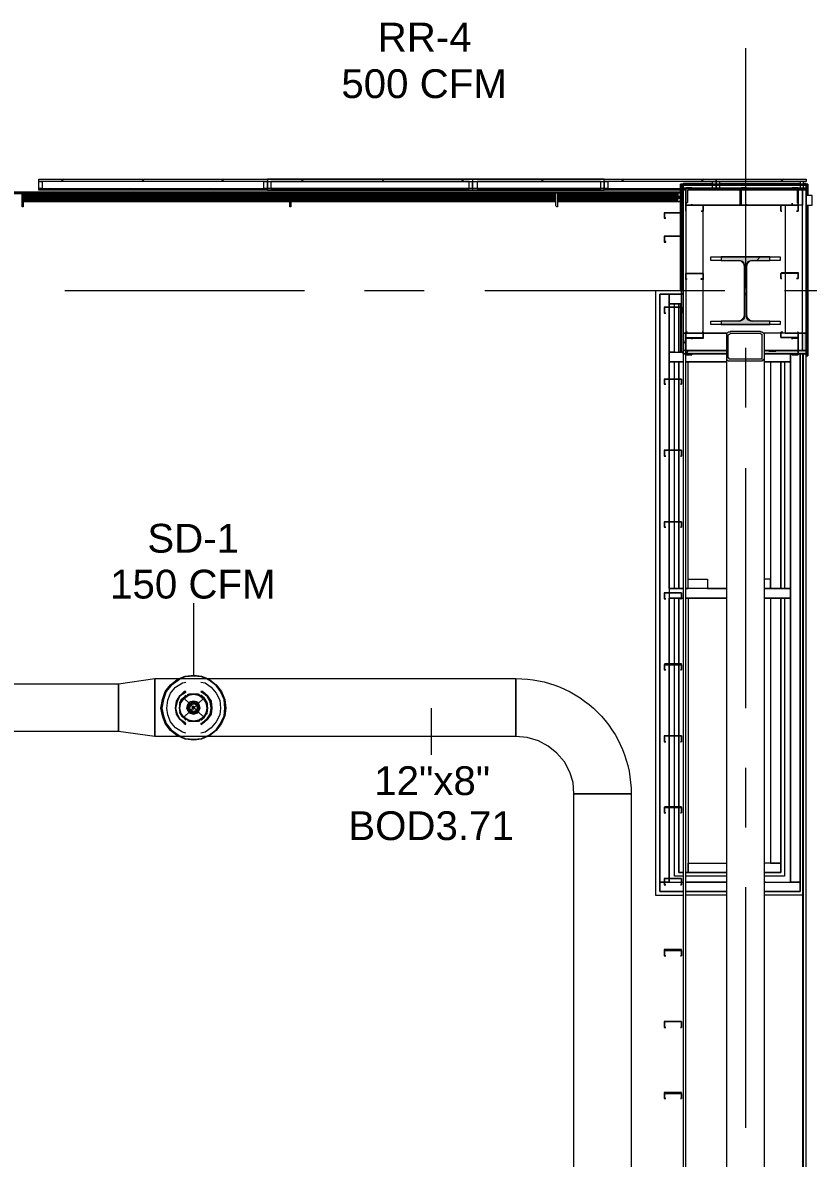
# Model space of a CAD drawing. Header units: metres. Extents: x 39 to 278, y -7 to 151.
# Drawn here: x 91.45 to 95.6, y 29.92 to 35.93 of the extents above; entities that cross this region are included whole.
import ezdxf

# ---------------------------------------------------------------- set-up
doc = ezdxf.new("R2010")
doc.units = ezdxf.units.M
doc.layers.add('HVAC - Ductos', color=5, linetype='Continuous', lineweight=50)
doc.layers.add('PDF_Geometry', color=7, linetype='Continuous', true_color=0xaaaaaa)
doc.layers.add('PDF_Solid Fills', color=7, linetype='Continuous', true_color=0xffffff)
doc.layers.add('PDF_Text', color=7, linetype='Continuous')
doc.styles.add('PDF Helvetica', font='')
doc.styles.get('PDF Helvetica').set_extended_font_data('Helvetica')

msp = doc.modelspace()

# ---------------------------------------------------------------- hatches: boundary and pattern name
at = {"layer": 'PDF_Solid Fills', "lineweight": 0, "transparency": 33554559}
h = msp.add_hatch(color=256, dxfattribs=at)
h.paths.add_polyline_path([(94.9543, 35.0479), (94.9543, 35.0571), (94.5234, 35.0571), (94.5234, 35.0479)])
h.paths.add_polyline_path([(95.0276, 35.0525), (95.1146, 35.0479), (95.1146, 35.0571), (95.0322, 35.0571)])
h = msp.add_hatch(color=256, dxfattribs=at)
h.paths.add_polyline_path([(95.243, 35.0479), (95.243, 35.0571), (95.1146, 35.0571), (95.1146, 35.0479)])
h.paths.add_polyline_path([(95.55, 35.0571), (95.55, 35.0479), (95.5913, 35.0479), (95.5913, 35.0571)])
h.paths.add_polyline_path([(95.4813, 35.0479), (95.4813, 35.0571), (95.2476, 35.0571), (95.2476, 35.0479)])
msp.add_hatch(color=256, dxfattribs=at).paths.add_polyline_path([(95.3988, 34.6767), (95.3988, 34.695), (95.1422, 34.695), (95.1422, 34.6767), (95.2522, 34.6767), (95.2659, 34.6629), (95.2613, 34.3696), (95.243, 34.3604), (95.1422, 34.3558), (95.1422, 34.3375), (95.3988, 34.3375), (95.3988, 34.3558), (95.298, 34.3604), (95.2842, 34.365), (95.2796, 34.365), (95.2796, 34.3787), (95.275, 34.3787), (95.275, 34.6583), (95.2842, 34.6767)])
h = msp.add_hatch(color=256, dxfattribs=at)
h.paths.add_polyline_path([(94.9543, 34.2), (94.9543, 34.2916), (94.9405, 34.2916), (94.9405, 34.1816), (95.1696, 34.1816), (95.1696, 34.2)])
h.paths.add_polyline_path([(95.5913, 34.1816), (95.5913, 34.2916), (95.573, 34.2916), (95.573, 34.2), (95.3713, 34.2), (95.3713, 34.1816)])
h = msp.add_hatch(color=256, dxfattribs=at)
h.paths.add_polyline_path([(95.1696, 34.1817), (95.1696, 34.2), (94.9405, 34.2), (94.9405, 34.1817)])
h.paths.add_polyline_path([(95.3713, 34.2), (95.3713, 34.1817), (95.5913, 34.1817), (95.5913, 34.2)])

# ---------------------------------------------------------------- linework, layer by layer
at = {"layer": 'HVAC - Ductos', "lineweight": 0}
for points in [[(92.3509, 32.4812), (92.3509, 32.8616)], [(92.2729, 32.1558), (92.2638, 32.1604), (92.2271, 32.1879), (92.1997, 32.2245), (92.1859, 32.2658), (92.1767, 32.3071), (92.1859, 32.3529), (92.1997, 32.3941), (92.2271, 32.4308), (92.2638, 32.4583), (92.2729, 32.4629)], [(92.2821, 32.4629), (92.2684, 32.4537), (92.2317, 32.4262), (92.2042, 32.3941), (92.1905, 32.3529), (92.1813, 32.3071), (92.1905, 32.2658), (92.2042, 32.2245), (92.2317, 32.1925), (92.2684, 32.165), (92.2821, 32.1558)], [(92.2729, 32.4629), (92.3051, 32.4767), (92.3509, 32.4812), (92.3921, 32.4767), (92.4242, 32.4629)], [(92.4151, 32.4629), (92.3921, 32.4721), (92.3509, 32.4767), (92.3051, 32.4721), (92.2821, 32.4629)], [(92.4151, 32.1558), (92.4334, 32.165), (92.4701, 32.1925), (92.493, 32.2245), (92.5113, 32.2658), (92.5159, 32.3071), (92.5113, 32.3529), (92.493, 32.3941), (92.4701, 32.4262), (92.4334, 32.4537), (92.4151, 32.4629)], [(92.4242, 32.4629), (92.4334, 32.4583), (92.4701, 32.4308), (92.4975, 32.3941), (92.5159, 32.3529), (92.5204, 32.3071), (92.5159, 32.2658), (92.4975, 32.2245), (92.4701, 32.1879), (92.4334, 32.1604), (92.4242, 32.1558)], [(92.3097, 32.1741), (92.2913, 32.1787), (92.2546, 32.2017), (92.2271, 32.2337), (92.2134, 32.2704), (92.2088, 32.3071), (92.2134, 32.3483), (92.2271, 32.385), (92.2546, 32.417), (92.2913, 32.44), (92.3097, 32.4445)], [(92.3875, 32.4445), (92.4105, 32.44), (92.4425, 32.417), (92.4701, 32.385), (92.4884, 32.3483), (92.493, 32.3071), (92.4884, 32.2704), (92.4701, 32.2337), (92.4425, 32.2017), (92.4105, 32.1787), (92.3875, 32.1741)], [(92.3097, 32.3758), (92.2959, 32.362), (92.2821, 32.3483), (92.2775, 32.33), (92.2729, 32.3071), (92.2775, 32.2887), (92.2821, 32.2704), (92.2959, 32.2566), (92.3097, 32.2428)], [(92.2775, 32.3345), (92.2775, 32.3391), (92.2821, 32.3391), (92.2959, 32.362), (92.3142, 32.3712), (92.3325, 32.3804), (92.3509, 32.3804), (92.3692, 32.3804), (92.3875, 32.3712), (92.4013, 32.362)], [(92.3829, 32.2383), (92.3784, 32.2383), (92.3738, 32.2383), (92.3509, 32.2337), (92.3325, 32.2383), (92.3142, 32.2474), (92.2959, 32.2566), (92.2867, 32.2704), (92.2775, 32.2887), (92.2775, 32.3071), (92.2775, 32.33), (92.2867, 32.3437), (92.2959, 32.362), (92.3188, 32.3758), (92.3188, 32.3804), (92.3234, 32.3804)], [(92.3738, 32.3804), (92.3784, 32.3804), (92.3829, 32.3758), (92.4013, 32.362), (92.4151, 32.3437), (92.4196, 32.33), (92.4242, 32.3071), (92.4196, 32.2887), (92.4151, 32.2704), (92.4013, 32.2566), (92.3875, 32.2474), (92.3692, 32.2383), (92.3509, 32.2337), (92.3234, 32.2383), (92.3188, 32.2383)], [(92.3234, 32.3758), (92.3509, 32.3804), (92.3738, 32.3758)], [(92.3875, 32.2428), (92.4059, 32.2566), (92.4151, 32.2704), (92.4242, 32.2887), (92.4242, 32.3071), (92.4242, 32.33), (92.4151, 32.3483), (92.4059, 32.362), (92.3875, 32.3758)], [(92.4013, 32.3575), (92.4151, 32.3391)], [(92.2821, 32.2841), (92.2775, 32.3071), (92.2821, 32.3345)], [(92.2821, 32.275), (92.2775, 32.2795), (92.2775, 32.2841)], [(92.4196, 32.3391), (92.4196, 32.3345), (92.4242, 32.3071), (92.4196, 32.2841), (92.4196, 32.2795), (92.4196, 32.275)], [(92.4196, 32.3391), (92.4196, 32.3391)], [(93.6067, 32.3071), (93.6067, 32.0595)], [(92.3188, 32.2428), (92.2959, 32.2566), (92.2821, 32.2795)], [(92.3188, 32.2383), (92.3188, 32.2383)], [(92.4151, 32.2795), (92.4013, 32.2566), (92.3829, 32.2428)], [(92.4242, 32.1558), (92.3921, 32.142), (92.3509, 32.1374), (92.3051, 32.142), (92.2729, 32.1558)], [(92.2821, 32.1558), (92.3051, 32.1466), (92.3509, 32.142), (92.3921, 32.1466), (92.4151, 32.1558)]]:
    msp.add_lwpolyline(points, dxfattribs=at)
for points in [[(92.1446, 32.1558), (91.9521, 32.1833), (91.9521, 32.4354), (92.1446, 32.4629)], [(92.1446, 32.4629), (94.0559, 32.4629), (94.0559, 32.1558), (92.1446, 32.1558)], [(91.9521, 32.1833), (88.6475, 32.1833), (88.6475, 32.4354), (91.9521, 32.4354)], [(92.3097, 32.2245), (92.3051, 32.2291), (92.2775, 32.2474), (92.2638, 32.275), (92.2546, 32.3071), (92.2638, 32.3391), (92.2775, 32.3712), (92.3051, 32.3895), (92.3097, 32.3941), (92.3005, 32.3941), (92.2775, 32.3712), (92.2592, 32.3437), (92.2546, 32.3071), (92.2592, 32.275), (92.2775, 32.2474), (92.3005, 32.2245), (92.3097, 32.22), (92.3005, 32.2245), (92.2775, 32.2474), (92.2592, 32.275), (92.2546, 32.3071), (92.2592, 32.3437), (92.2775, 32.3712), (92.3005, 32.3941), (92.3097, 32.3941), (92.3051, 32.3895), (92.2775, 32.3712), (92.2638, 32.3391), (92.2546, 32.3071), (92.2638, 32.275), (92.2775, 32.2474), (92.3051, 32.2291)], [(92.2821, 32.3345), (92.3005, 32.3575), (92.3234, 32.3758), (92.3509, 32.3804), (92.3784, 32.3758), (92.4013, 32.3575), (92.4151, 32.3345), (92.4196, 32.3071), (92.4151, 32.2795), (92.4013, 32.2566), (92.3784, 32.2428), (92.3509, 32.2383), (92.3234, 32.2428), (92.3005, 32.2566), (92.2821, 32.2795), (92.2775, 32.3071)], [(92.3188, 32.3254), (92.3142, 32.3071), (92.3188, 32.3254), (92.3325, 32.3391), (92.3509, 32.3437), (92.3692, 32.3391), (92.3784, 32.3254), (92.3829, 32.3071), (92.3784, 32.3254), (92.3646, 32.3391), (92.3509, 32.3437), (92.3325, 32.3391)], [(92.4425, 32.3071), (92.4379, 32.3391), (92.4196, 32.3712), (92.3967, 32.3895), (92.3875, 32.3941), (92.3967, 32.3941), (92.4242, 32.3712), (92.4425, 32.3437), (92.4471, 32.3071), (92.4425, 32.275), (92.4242, 32.2474), (92.3967, 32.2245), (92.3875, 32.22), (92.3967, 32.2245), (92.4242, 32.2474), (92.4425, 32.275), (92.4471, 32.3071), (92.4425, 32.3437), (92.4242, 32.3712), (92.3967, 32.3941), (92.3875, 32.3941), (92.3967, 32.3895), (92.4196, 32.3712), (92.4379, 32.3391), (92.4425, 32.3071), (92.4379, 32.275), (92.4196, 32.2474), (92.3967, 32.2291), (92.3875, 32.2245), (92.3967, 32.2291), (92.4196, 32.2474), (92.4379, 32.275)], [(92.3784, 32.2933), (92.3829, 32.3071), (92.3784, 32.2933), (92.3692, 32.2795), (92.3509, 32.275), (92.3325, 32.2795), (92.3188, 32.2933), (92.3142, 32.3071), (92.3188, 32.2933), (92.3325, 32.2795), (92.3509, 32.275), (92.3646, 32.2795)], [(92.3279, 32.3254), (92.3234, 32.3071), (92.3279, 32.3254), (92.3417, 32.3345), (92.3601, 32.3345), (92.3692, 32.3254), (92.3738, 32.3071), (92.3692, 32.3254), (92.3555, 32.3345), (92.3417, 32.3345)], [(92.3692, 32.2933), (92.3738, 32.3071), (92.3692, 32.2933), (92.3601, 32.2841), (92.3417, 32.2841), (92.3279, 32.2933), (92.3234, 32.3071), (92.3279, 32.2933), (92.3417, 32.2841), (92.3555, 32.2841)], [(92.3371, 32.3254), (92.3509, 32.33), (92.3646, 32.3254), (92.3692, 32.3071), (92.3646, 32.2933), (92.3509, 32.2887), (92.3371, 32.2933), (92.3279, 32.3071)], [(92.3463, 32.3025), (92.3509, 32.3025), (92.3555, 32.3071), (92.3509, 32.3025), (92.3463, 32.3025), (92.3417, 32.3071), (92.3463, 32.3162), (92.3509, 32.3162), (92.3555, 32.3071), (92.3509, 32.3116), (92.3463, 32.3116), (92.3463, 32.3071)], [(94.6655, 31.8533), (94.6655, 28.4341), (94.363, 28.4341), (94.363, 31.8533)]]:
    msp.add_lwpolyline(points, close=True, dxfattribs=at)
msp.add_lwpolyline([(94.6655, 31.8533), (94.363, 31.8533), (94.3584, 31.9129), (94.3401, 31.9678), (94.3126, 32.0229), (94.2713, 32.0687), (94.2255, 32.1054), (94.175, 32.1329), (94.1155, 32.1512), (94.0559, 32.1558), (94.0559, 32.4629, -0.417314)], format="xyb", close=True, dxfattribs=at)
at = {"layer": 'PDF_Geometry', "lineweight": 0}
for points in [[(95.2704, 35.7996), (95.2704, 34.53)], [(91.6633, 35.1075), (91.6497, 35.0938)], [(92.0896, 35.1075), (92.0759, 35.0938)], [(92.5113, 35.1075), (92.4975, 35.0938)], [(92.7405, 35.1075), (92.7405, 35.0938), (93.8267, 35.0938), (94.5234, 35.0938), (94.5234, 35.1075), (93.8267, 35.1075), (92.7405, 35.1075), (93.8267, 35.1075), (93.8267, 35.0938)], [(92.9329, 35.1075), (92.9192, 35.0938)], [(93.3592, 35.1075), (93.3454, 35.0938)], [(93.7809, 35.1075), (93.7671, 35.0938)], [(93.8313, 35.1075), (94.5234, 35.1075), (95.1146, 35.1075), (95.5913, 35.1075), (95.5913, 35.0938), (95.5776, 35.0938), (95.5592, 35.0938), (95.5592, 35.0571), (95.5776, 35.0571), (95.5776, 35.0938)], [(94.2026, 35.1075), (94.1888, 35.0938)], [(94.6288, 35.1075), (94.6151, 35.0938)], [(95.0505, 35.1075), (95.0367, 35.0938)], [(95.4722, 35.1075), (95.4584, 35.0938)], [(91.5946, 35.0571), (91.5717, 35.0479)], [(92.0163, 35.0571), (91.9934, 35.0479)], [(92.4379, 35.0571), (92.4196, 35.0479)], [(93.8267, 35.0571), (93.8267, 35.0479), (92.7405, 35.0479), (93.8267, 35.0479), (94.5234, 35.0479), (94.5234, 35.0571), (93.8267, 35.0571), (92.7405, 35.0571), (92.7405, 35.0479)], [(93.8084, 35.0938), (92.7588, 35.0938)], [(92.7588, 35.0571), (93.8084, 35.0571)], [(92.8642, 35.0571), (92.8413, 35.0479)], [(93.2859, 35.0571), (93.263, 35.0479)], [(93.7075, 35.0571), (93.6892, 35.0479)], [(94.9405, 35.0479), (94.5234, 35.0479), (93.8313, 35.0479)], [(94.5051, 35.0938), (93.8497, 35.0938)], [(93.8497, 35.0571), (94.5051, 35.0571)], [(94.1293, 35.0571), (94.1109, 35.0479)], [(94.9543, 35.0479), (94.5234, 35.0479), (94.5234, 35.0571), (94.9543, 35.0571), (95.1146, 35.0571), (95.1146, 35.0479), (94.9634, 35.0479)], [(94.5555, 35.0571), (94.5326, 35.0479)], [(95.0963, 35.0938), (94.5417, 35.0938)], [(94.5417, 35.0571), (94.9405, 35.0571), (94.9405, 35.08), (94.9405, 35.0571)], [(94.9405, 34.5162), (94.9405, 35.0479), (94.9405, 34.5162), (94.9176, 34.5162), (94.8946, 34.5162)], [(94.9359, 35.0571), (94.9359, 35.08), (94.9359, 35.0571)], [(94.9359, 35.0571), (94.9359, 35.08), (94.9359, 35.0571)], [(94.9359, 35.0479), (94.9359, 34.5162)], [(94.9359, 35.0479), (94.9359, 34.5162)], [(95.5913, 34.1816), (95.5913, 34.177), (95.5959, 34.1724), (95.6005, 34.1724), (95.5913, 34.1724), (95.6005, 34.1724), (95.5959, 34.1724), (95.5913, 34.177), (95.5913, 34.1816), (95.5913, 34.97), (95.5913, 34.1816), (95.55, 34.1816), (95.3713, 34.1816), (95.55, 34.1816), (95.5913, 34.1816), (95.5913, 34.2), (95.55, 34.2), (95.3713, 34.2), (95.55, 34.2), (95.573, 34.2), (95.573, 34.2916), (95.573, 35.0616), (95.5913, 35.0616), (95.5913, 34.2916), (95.5913, 35.0754), (95.5913, 34.1816), (95.5913, 34.2), (95.5913, 34.2916), (95.5913, 34.97), (95.5913, 35.08), (94.9405, 35.08), (94.9405, 34.97), (94.9405, 34.2916), (94.9543, 34.2916), (95.0459, 34.2916), (95.0459, 34.97), (94.9543, 34.97), (94.9543, 35.0616), (94.9543, 34.2916), (95.0459, 34.2916), (95.0459, 34.97), (94.9543, 34.97), (94.9543, 34.2916), (94.9543, 34.2), (95.1696, 34.2), (94.9543, 34.2), (94.9405, 34.2), (94.9405, 34.2916), (94.9543, 34.2916), (95.0459, 34.2916), (95.1696, 34.2916)], [(94.9405, 34.1816), (94.9405, 35.0754), (94.9405, 34.2916), (94.9405, 35.0616), (94.9543, 35.0616), (95.573, 35.0616), (95.573, 34.97), (95.4813, 34.97), (95.0459, 34.97), (95.4813, 34.97), (95.4813, 34.6079), (95.4813, 34.2916), (95.55, 34.2916), (95.5913, 34.2916), (95.5913, 34.2)], [(94.9772, 35.0571), (94.9726, 35.0571)], [(94.9863, 35.0525), (94.9863, 35.0525)], [(95.243, 35.0479), (95.1146, 35.0479), (95.1146, 35.0571), (95.243, 35.0571)], [(95.5592, 35.0938), (95.133, 35.0938)], [(95.2476, 35.0616), (95.2476, 35.0616)], [(95.2476, 35.0571), (95.55, 35.0571), (95.5913, 35.0571), (95.5913, 35.0479), (95.55, 35.0479)], [(95.5454, 35.0479), (95.2476, 35.0479)], [(95.275, 35.0525), (95.275, 35.0525)], [(95.3988, 35.0571), (95.3805, 35.0479)], [(95.518, 35.0571), (95.518, 35.0571)], [(95.55, 35.0616), (95.55, 35.0616)], [(95.55, 35.0616), (95.55, 35.0616)], [(95.5913, 35.08), (95.5913, 35.0204)], [(95.5913, 35.0204), (95.5913, 35.08)], [(95.5913, 35.0754), (95.5913, 35.0754)], [(95.5913, 35.0571), (95.5913, 35.0479)], [(88.7163, 35.0342), (89.61, 35.0342), (88.7163, 35.0342), (89.61, 35.0342), (88.3083, 35.0342), (88.3083, 35.0388), (89.61, 35.0388), (90.9438, 35.0388), (92.2821, 35.0388), (90.9438, 35.0388), (92.2821, 35.0388), (93.6159, 35.0388), (92.2821, 35.0388), (93.6159, 35.0388), (94.9084, 35.0388), (94.9084, 35.0158), (94.9084, 35.0204), (94.9084, 35.0388), (94.9084, 35.0342), (93.6159, 35.0342), (94.198, 35.0342), (93.6159, 35.0342), (94.2026, 35.0342)], [(91.3701, 35.0342), (90.9438, 35.0342), (92.2821, 35.0342), (91.4479, 35.0342), (92.2821, 35.0342), (91.4479, 35.0342)], [(91.4479, 35.025), (92.2821, 35.025), (91.4479, 35.025)], [(91.4479, 35.025), (92.2821, 35.025), (92.8597, 35.025), (92.2821, 35.025), (92.8597, 35.025), (92.2821, 35.025), (92.8597, 35.025)], [(91.4479, 35.0204), (92.2821, 35.0204), (92.8597, 35.0204), (92.2821, 35.0204), (92.8597, 35.0204)], [(91.4479, 35.0158), (92.2821, 35.0158), (92.8597, 35.0158)], [(91.4479, 34.9975), (92.2821, 34.9975), (91.4479, 34.9975)], [(91.4479, 34.9883), (92.2821, 34.9883), (92.8597, 34.9883), (92.2821, 34.9883), (92.8597, 34.9883)], [(92.7863, 35.0342), (92.2821, 35.0342), (93.6159, 35.0342), (92.8642, 35.0342), (93.6159, 35.0342), (92.8642, 35.0342)], [(92.2821, 35.0066), (92.8597, 35.0066)], [(92.2821, 35.0066), (92.8597, 35.0066)], [(92.2821, 34.9975), (92.8597, 34.9975)], [(92.2821, 34.9975), (92.8597, 34.9975)], [(92.2821, 34.9975), (92.8597, 34.9975)], [(92.2821, 34.9975), (92.8597, 34.9975)], [(92.8642, 35.025), (93.6159, 35.025), (92.8642, 35.025)], [(92.8642, 35.025), (93.6159, 35.025), (94.2667, 35.025), (93.6159, 35.025), (94.2667, 35.025), (93.6159, 35.025), (94.2667, 35.025)], [(92.8642, 35.0204), (93.6159, 35.0204), (94.2667, 35.0204), (93.6159, 35.0204), (94.2667, 35.0204)], [(92.8642, 35.0158), (93.6159, 35.0158), (94.2667, 35.0158)], [(92.8642, 34.9975), (93.6159, 34.9975), (92.8642, 34.9975)], [(92.8642, 34.9883), (93.6159, 34.9883), (94.2667, 34.9883), (93.6159, 34.9883), (94.2667, 34.9883)], [(93.6159, 35.0066), (94.2667, 35.0066)], [(93.6159, 35.0066), (94.2667, 35.0066)], [(93.6159, 34.9975), (94.2667, 34.9975)], [(93.6159, 34.9975), (94.2667, 34.9975)], [(93.6159, 34.9975), (94.2667, 34.9975)], [(93.6159, 34.9975), (94.2667, 34.9975)], [(94.2759, 35.0342), (94.9084, 35.0342), (94.9084, 35.0296), (94.2759, 35.0296), (94.9084, 35.0296), (94.9084, 35.025), (94.2759, 35.025), (94.9084, 35.025), (94.9084, 35.0204), (94.2759, 35.0204)], [(94.2759, 35.025), (94.9084, 35.025), (94.2759, 35.025)], [(94.2759, 35.025), (94.9084, 35.025)], [(94.2759, 35.0158), (94.9084, 35.0158)], [(94.2759, 34.9975), (94.9084, 34.9975), (94.2759, 34.9975)], [(94.2759, 34.9883), (94.9084, 34.9883)], [(94.9084, 35.0296), (94.9084, 35.0296)], [(94.9084, 35.025), (94.9084, 35.025)], [(94.9084, 35.0204), (94.9084, 35.0204)], [(94.9084, 35.0066), (94.9084, 35.0066)], [(94.9543, 34.97), (94.9543, 34.97)], [(94.9543, 34.97), (94.9543, 34.97)], [(94.9588, 34.9379), (94.9588, 34.9379)], [(94.9863, 34.9746), (94.9863, 34.9746)], [(95.0367, 34.9379), (95.0367, 34.9379)], [(95.0459, 34.97), (95.0459, 34.97)], [(95.0459, 34.97), (95.0459, 34.97)], [(95.2476, 34.97), (95.2476, 34.97)], [(95.275, 34.9746), (95.275, 34.9746)], [(95.463, 34.9379), (95.463, 34.9379)], [(95.518, 34.9792), (95.518, 34.9792)], [(95.5409, 34.9379), (95.5409, 34.9379)], [(95.55, 34.97), (95.55, 34.97)], [(95.55, 34.97), (95.55, 34.97)], [(95.55, 34.97), (95.55, 34.97)], [(95.55, 34.97), (95.55, 34.97)], [(95.5913, 34.97), (95.5913, 34.1816), (95.5913, 34.97)], [(95.5913, 34.97), (95.5913, 34.1816), (95.5913, 34.97)], [(95.1422, 34.6767), (95.0872, 34.6767), (95.0872, 34.695), (95.4538, 34.695), (95.4538, 34.6767), (95.3988, 34.6767)], [(95.3301, 34.6767), (95.3484, 34.695)], [(95.2338, 34.3558), (95.2476, 34.3604), (95.2613, 34.3742), (95.2659, 34.3879), (95.2659, 34.6446), (95.2613, 34.6583), (95.2476, 34.6721), (95.2338, 34.6767)], [(95.3072, 34.6767), (95.2934, 34.6721), (95.2796, 34.6583), (95.275, 34.6446), (95.275, 34.3879), (95.2796, 34.3742), (95.2934, 34.3604), (95.3072, 34.3558)], [(94.9543, 34.6079), (94.9543, 34.6079)], [(94.9543, 34.6079), (94.9543, 34.6079)], [(95.0459, 34.6079), (95.0459, 34.6079)], [(95.0459, 34.6079), (95.0459, 34.6079)], [(95.2659, 34.6124), (95.275, 34.6216)], [(95.463, 34.5804), (95.463, 34.5804)], [(95.5409, 34.5804), (95.5409, 34.5804)], [(95.55, 34.6079), (95.55, 34.6079)], [(92.9375, 34.5162), (91.6679, 34.5162)], [(93.5701, 34.5162), (93.2538, 34.5162)], [(95.1605, 34.5162), (93.8909, 34.5162)], [(94.8992, 34.1908), (94.8672, 34.1908), (94.9405, 34.1908), (94.9313, 34.1908), (94.9313, 34.2092), (94.9313, 34.4979), (94.9313, 34.5162), (94.7938, 34.5162), (94.7938, 34.4979), (94.7938, 31.3354), (94.7938, 31.317), (94.9405, 31.317)], [(95.793, 34.5162), (95.4767, 34.5162)], [(94.9176, 32.9396), (94.9176, 33.2925), (94.9176, 33.6729), (94.9176, 34.0487), (94.9176, 34.1404), (94.9405, 34.1404), (94.8672, 34.1404), (94.8672, 34.1908), (94.9176, 34.1908), (94.9176, 34.4292), (94.9176, 34.4474), (94.8672, 34.4474), (94.8672, 34.4979), (94.9313, 34.4979), (94.9405, 34.4979), (94.9313, 34.4979), (94.8167, 34.4979), (94.8167, 31.3354), (94.9405, 31.3354), (94.8167, 31.3354), (94.8167, 31.3858), (94.8396, 31.3858), (94.9313, 31.3858), (94.9405, 31.3858)], [(94.8672, 31.3858), (94.8672, 31.4041), (94.8672, 31.78), (94.8672, 31.4041), (94.8672, 31.3858), (94.8396, 31.3858), (94.8167, 31.3858), (94.8167, 34.4979), (94.8672, 34.4979), (94.8672, 34.4292), (94.8672, 34.0487), (94.8672, 33.6729), (94.8672, 33.2925), (94.8672, 32.9166), (94.8672, 32.5408), (94.8672, 32.8891)], [(94.8672, 34.1908), (94.8672, 34.4292), (94.8672, 34.4474)], [(94.8946, 34.1908), (94.8946, 34.4292), (94.8946, 34.4474)], [(94.9176, 34.4474), (94.9313, 34.4474), (94.9313, 34.4979)], [(95.2659, 34.4887), (95.275, 34.5025)], [(95.3988, 34.3558), (95.4538, 34.3558), (95.4538, 34.3374), (95.0872, 34.3374), (95.0872, 34.3558), (95.1422, 34.3558)], [(95.1696, 34.2916), (95.0459, 34.2916), (94.9543, 34.2916), (94.9405, 34.2916), (94.9405, 34.1816), (94.9543, 34.1816), (95.1696, 34.1816)], [(94.9405, 34.2916), (94.9405, 34.2916)], [(94.9543, 34.2687), (94.9543, 34.2687)], [(94.9634, 34.2962), (94.9634, 34.2962)], [(95.0413, 34.2962), (95.0413, 34.2962)], [(95.0459, 34.2687), (95.0459, 34.2687)], [(95.3713, 34.1816), (95.55, 34.1816), (95.5913, 34.1816), (95.5913, 34.2916), (95.573, 34.2916), (95.55, 34.2916), (95.4584, 34.2916), (95.3667, 34.2916)], [(95.3713, 34.2), (95.55, 34.2), (95.5913, 34.2), (95.5913, 34.2916), (95.55, 34.2916), (95.4584, 34.2916), (95.3667, 34.2916)], [(95.4676, 34.2962), (95.4676, 34.2962)], [(95.5454, 34.2962), (95.5454, 34.2962)], [(95.55, 34.2687), (95.55, 34.2687)], [(95.55, 34.2687), (95.55, 34.2687)], [(95.5913, 34.2916), (95.5913, 34.2916)], [(94.9543, 34.2642), (94.9543, 34.2642)], [(94.9863, 34.2596), (94.9863, 34.2596)], [(95.2704, 34.2137), (95.2704, 33.8974)], [(95.518, 34.2596), (95.518, 34.2596)], [(95.55, 34.2642), (95.55, 34.2642)], [(95.1696, 34.2), (94.9543, 34.2), (94.9405, 34.2)], [(94.9543, 34.1816), (94.9405, 34.1816), (94.9405, 25.5832), (94.9543, 25.5832), (94.9543, 34.177)], [(94.9543, 25.5832), (94.9543, 34.1816)], [(94.9543, 34.177), (94.9543, 34.177)], [(94.9543, 34.177), (94.9543, 34.177)], [(94.9863, 34.1816), (94.9863, 34.1816)], [(95.1696, 34.1633), (95.1696, 29.8366), (95.1696, 29.8321), (95.1696, 29.8275), (95.1742, 29.8229), (95.1788, 29.8229), (95.188, 29.8183), (95.1926, 29.8183), (95.3484, 29.8183), (95.353, 29.8183), (95.3576, 29.8229), (95.3667, 29.8229), (95.3667, 29.8275), (95.3713, 29.8321), (95.3713, 29.8366), (95.3713, 34.1633)], [(95.3759, 31.3858), (95.3713, 31.3858), (95.5592, 31.3858), (95.5592, 31.3354), (95.5592, 34.1816), (95.5592, 31.3858), (95.5088, 31.3858), (95.5088, 34.1816), (95.5088, 34.1404), (95.4538, 34.1404)], [(95.518, 34.1816), (95.518, 34.1816)], [(95.55, 34.177), (95.55, 34.177)], [(95.55, 34.177), (95.55, 34.177)], [(95.5776, 25.5741), (95.5776, 34.1816)], [(94.9176, 34.1404), (94.9405, 34.1404), (94.8672, 34.1404), (94.9176, 34.1404), (94.9176, 34.0487), (94.9176, 33.6729), (94.9176, 33.2925), (94.9176, 32.9396), (94.8672, 32.9396), (94.8672, 33.2925), (94.8672, 33.6729), (94.8672, 34.0487), (94.8672, 34.1404)], [(94.8946, 32.9396), (94.8946, 33.2925), (94.8946, 33.6729), (94.8946, 34.0487), (94.8946, 34.1404)], [(95.1696, 32.9396), (95.0688, 32.9396), (95.1696, 32.9396), (94.9543, 32.9396), (94.968, 32.9396), (94.968, 34.1404), (94.9543, 34.1404), (95.1696, 34.1404)], [(95.4584, 34.1404), (95.4584, 32.9396), (95.4584, 34.1404), (95.3713, 34.1404), (95.5088, 34.1404), (95.3713, 34.1404)], [(95.5088, 34.1404), (95.5088, 32.9396), (95.3713, 32.9396), (95.4034, 32.9396), (95.4034, 32.99), (95.3713, 32.99)], [(95.4034, 34.1404), (95.4034, 32.9396), (95.4538, 32.9396), (95.5088, 32.9396), (95.5088, 32.8891), (95.4538, 32.8891)], [(95.4767, 34.1404), (95.4767, 32.9396)], [(95.1696, 33.8746), (95.1696, 30.1666)], [(95.3713, 30.1666), (95.3713, 33.8746)], [(95.2704, 33.5767), (95.2704, 32.3071)], [(94.8672, 32.9396), (94.8672, 32.9166), (94.8672, 32.8891), (94.9176, 32.8891), (94.9176, 32.5408), (94.9176, 32.8891)], [(94.8946, 31.7845), (94.8946, 32.1604), (94.8946, 32.5362), (94.8946, 32.8891)], [(95.1696, 32.8891), (94.9543, 32.8891), (95.1696, 32.8891), (94.968, 32.8891), (94.968, 31.4362), (94.9543, 31.4362), (95.1696, 31.4362), (94.968, 31.4362), (94.968, 31.4866), (95.1696, 31.4866)], [(95.4767, 32.8891), (95.4767, 31.4178), (95.4584, 31.4178), (95.3713, 31.4178)], [(95.3713, 32.8891), (95.5088, 32.8891), (95.3713, 32.8891), (95.4034, 32.8891), (95.4034, 31.4866), (95.4584, 31.4866), (95.3713, 31.4866)], [(95.5088, 32.8891), (95.5088, 31.3858)], [(95.2704, 31.9908), (95.2704, 31.6745)], [(94.9405, 31.4178), (94.9176, 31.4178), (94.8946, 31.4178), (94.8946, 31.78)], [(95.1696, 31.4178), (94.9543, 31.4178)], [(95.2704, 31.3583), (95.2704, 30.0841)], [(95.1696, 31.317), (94.9543, 31.317)], [(95.573, 31.317), (95.3713, 31.317)], [(95.1696, 30.1666), (95.1696, 29.9558)], [(95.3713, 29.9558), (95.3713, 30.1666)]]:
    msp.add_lwpolyline(points, dxfattribs=at)
for points in [[(91.5305, 35.0938), (91.5305, 35.1075), (92.7405, 35.1075), (92.7405, 35.0938)], [(94.5234, 35.0938), (94.5234, 35.1075), (95.1146, 35.1075), (95.1146, 35.0938)], [(95.1146, 35.0938), (95.1146, 35.1075), (95.5913, 35.1075), (95.5913, 35.0938)], [(91.5488, 35.0571), (91.5305, 35.0571), (91.5305, 35.0938), (91.5488, 35.0938)], [(91.5305, 35.0479), (91.5305, 35.0571), (92.7405, 35.0571), (92.7405, 35.0479)], [(92.7405, 35.0571), (92.7221, 35.0571), (92.7221, 35.0938), (92.7405, 35.0938)], [(92.7588, 35.0571), (92.7405, 35.0571), (92.7405, 35.0938), (92.7588, 35.0938)], [(93.8267, 35.0571), (93.8084, 35.0571), (93.8084, 35.0938), (93.8267, 35.0938)], [(93.8497, 35.0571), (93.8267, 35.0571), (93.8267, 35.0938), (93.8497, 35.0938)], [(94.5234, 35.0571), (94.5051, 35.0571), (94.5051, 35.0938), (94.5234, 35.0938)], [(94.5417, 35.0571), (94.5234, 35.0571), (94.5234, 35.0938), (94.5417, 35.0938)], [(94.9267, 35.0571), (94.9267, 35.08)], [(94.9359, 35.08), (94.9313, 35.08), (94.9267, 35.08), (94.9313, 35.08)], [(94.9267, 35.0571), (94.9267, 35.08)], [(94.9359, 35.08), (94.9313, 35.08), (94.9267, 35.08), (94.9313, 35.08)], [(94.9267, 34.5162), (94.9267, 34.805), (94.9267, 34.9288), (94.9267, 34.9883), (94.9267, 35.0388), (94.9267, 35.0479), (94.9267, 35.0388), (94.9267, 34.9883), (94.9267, 34.9288), (94.9267, 34.805)], [(94.9267, 34.5162), (94.9267, 34.805), (94.9267, 34.9288), (94.9267, 34.9883), (94.9267, 35.0388), (94.9267, 35.0479), (94.9267, 35.0388), (94.9267, 34.9883), (94.9267, 34.9288), (94.9267, 34.805)], [(94.9359, 35.0571), (94.9359, 35.08)], [(94.9359, 34.5162), (94.9359, 35.0479)], [(94.9359, 35.0479), (94.9359, 34.5162)], [(94.9405, 35.0846), (94.9405, 35.08), (94.9405, 35.0754), (95.5913, 35.0754), (95.5913, 35.08), (94.9405, 35.08), (95.0963, 35.08), (94.9405, 35.08), (94.9405, 35.0846), (95.0963, 35.0846)], [(94.9405, 35.0754), (94.9405, 35.0616), (95.5913, 35.0616), (95.5913, 35.0754)], [(94.9588, 34.97), (94.9543, 34.97), (94.9543, 35.0616), (94.9588, 35.0616), (94.9863, 35.0616), (94.9863, 35.0525), (94.9863, 35.0616), (94.9588, 35.0616), (94.9543, 35.0616), (94.9543, 34.97), (94.9588, 34.97), (94.9863, 34.97)], [(95.0322, 35.0571), (95.0322, 35.0525), (95.0276, 35.0479), (94.9634, 35.0479), (94.9634, 34.9838), (94.9588, 34.9792), (94.9543, 34.9792), (94.9543, 35.0571)], [(95.1146, 35.0571), (95.0963, 35.0571), (95.0963, 35.0938), (95.1146, 35.0938)], [(95.133, 35.0571), (95.1146, 35.0571), (95.1146, 35.0938), (95.133, 35.0938)], [(95.5592, 35.0846), (95.133, 35.0846)], [(95.133, 35.08), (95.5592, 35.08)], [(95.2476, 34.97), (95.243, 34.97), (95.243, 35.0616), (95.2476, 35.0616), (95.275, 35.0616), (95.275, 35.0525), (95.275, 35.0616), (95.2476, 35.0616), (95.2476, 34.97), (95.275, 34.97)], [(95.55, 34.9792), (95.5454, 34.9792), (95.5454, 34.9838), (95.5454, 35.0479), (95.4813, 35.0479), (95.4767, 35.0525), (95.4767, 35.0571), (95.55, 35.0571)], [(95.518, 35.0571), (95.518, 35.0616)], [(95.55, 35.0616), (95.55, 34.97), (95.518, 34.97), (95.518, 34.9792), (95.518, 34.97), (95.55, 34.97), (95.55, 35.0616), (95.518, 35.0616)], [(95.5913, 35.08), (95.5913, 35.0846), (95.5776, 35.0846), (95.5913, 35.0846), (95.5913, 35.08), (95.5776, 35.08), (95.5913, 35.08), (95.5913, 35.0204), (95.5913, 35.08), (95.5959, 35.08), (95.6005, 35.08), (95.5959, 35.08), (95.6005, 35.08), (95.5959, 35.08), (95.5913, 35.08), (95.5913, 35.0204)], [(95.5913, 35.08), (95.5913, 35.0204)], [(95.6005, 35.08), (95.6005, 35.0204)], [(95.6005, 35.08), (95.6005, 35.0204)], [(91.4479, 34.9608), (91.4433, 34.9608), (91.4433, 34.9654), (91.4433, 35.0296), (91.3792, 35.0296), (91.3746, 35.0296), (91.3701, 35.0342), (91.4479, 35.0342)], [(92.2821, 35.0296), (91.4479, 35.0296)], [(92.2821, 35.025), (91.4479, 35.025)], [(92.2821, 35.0204), (91.4479, 35.0204)], [(92.2821, 35.0066), (91.4479, 35.0066)], [(92.2821, 35.0066), (91.4479, 35.0066)], [(92.2821, 34.9975), (91.4479, 34.9975)], [(92.2821, 34.9975), (91.4479, 34.9975)], [(92.2821, 34.9929), (91.4479, 34.9929)], [(92.2821, 34.9883), (91.4479, 34.9883)], [(92.7909, 35.0342), (92.2821, 35.0342)], [(92.8597, 35.0296), (92.2821, 35.0296)], [(92.8597, 35.0066), (92.2821, 35.0066)], [(92.2821, 34.9975), (92.8597, 34.9975)], [(92.8597, 34.9929), (92.2821, 34.9929)], [(92.8642, 34.9608), (92.8597, 34.9608), (92.8597, 34.9654), (92.8597, 35.0296), (92.7954, 35.0296), (92.7909, 35.0296), (92.7863, 35.0342), (92.8642, 35.0342)], [(93.6159, 35.0296), (92.8642, 35.0296)], [(93.6159, 35.025), (92.8642, 35.025)], [(93.6159, 35.0204), (92.8642, 35.0204)], [(93.6159, 35.0066), (92.8642, 35.0066)], [(93.6159, 35.0066), (92.8642, 35.0066)], [(93.6159, 34.9975), (92.8642, 34.9975)], [(93.6159, 34.9975), (92.8642, 34.9975)], [(93.6159, 34.9929), (92.8642, 34.9929)], [(93.6159, 34.9883), (92.8642, 34.9883)], [(94.9084, 35.0388), (93.6159, 35.0388)], [(94.2667, 35.0296), (93.6159, 35.0296)], [(94.2667, 35.0066), (93.6159, 35.0066)], [(93.6159, 34.9975), (94.2667, 34.9975)], [(94.2667, 34.9929), (93.6159, 34.9929)], [(94.2759, 34.9608), (94.2713, 34.9608), (94.2667, 34.9654), (94.2667, 35.0296), (94.2026, 35.0296), (94.198, 35.0296), (94.198, 35.0342), (94.2759, 35.0342)], [(94.9084, 35.0342), (94.2759, 35.0342)], [(94.9084, 35.0066), (94.9084, 35.0158), (94.9084, 35.0204), (94.2759, 35.0204), (94.9084, 35.0204), (94.9084, 35.0158), (94.9222, 35.0158), (94.9222, 35.0066), (94.9084, 35.0066), (94.2759, 35.0066)], [(94.9084, 35.0066), (94.2759, 35.0066)], [(94.9084, 34.9975), (94.2759, 34.9975)], [(94.9084, 34.9975), (94.2759, 34.9975)], [(94.9084, 34.9929), (94.2759, 34.9929)], [(94.9084, 34.9883), (94.2759, 34.9883)], [(94.9222, 35.0066), (94.913, 35.0066), (94.913, 35.002), (94.9084, 35.002), (94.9084, 35.0066), (94.913, 35.0066), (94.9084, 35.0066), (94.9084, 34.9883), (94.9405, 34.9883), (94.9359, 34.9883), (94.9359, 34.9929), (94.9359, 34.9883), (94.9313, 34.9883), (94.9084, 34.9883), (94.9084, 34.9975), (94.9084, 34.9929), (94.913, 34.9975), (94.9084, 34.9975), (94.9084, 35.002), (94.913, 34.9975), (94.913, 35.002), (94.913, 35.0066), (94.9222, 35.0066), (94.9267, 35.0066), (94.9267, 35.0158), (94.9222, 35.0158), (94.913, 35.0158), (94.913, 35.025), (94.9084, 35.025), (94.9084, 35.0296), (94.913, 35.0296), (94.913, 35.025), (94.913, 35.0296), (94.9084, 35.0296), (94.9084, 35.0342), (94.9313, 35.0342), (94.9359, 35.0342), (94.9405, 35.0342), (94.9405, 35.0388), (94.9084, 35.0388), (94.9084, 35.0158), (94.913, 35.0158), (94.913, 35.0204), (94.9084, 35.0204), (94.9084, 35.025), (94.913, 35.025), (94.913, 35.0158), (94.9222, 35.0158)], [(95.5913, 35.0204), (95.5913, 34.97), (95.6234, 34.97), (95.6234, 35.0204)], [(94.9313, 34.9012), (94.9313, 34.9288), (94.8442, 34.9288), (94.8396, 34.9288), (94.8396, 34.9012), (94.8488, 34.9012), (94.8442, 34.9012), (94.8442, 34.9288), (94.9313, 34.9288), (94.9313, 34.9012), (94.9267, 34.9012)], [(94.9543, 34.97), (95.0459, 34.97), (95.0459, 34.9379), (95.0367, 34.9379), (95.0459, 34.9379), (95.0459, 34.97), (94.9543, 34.97), (94.9543, 34.9379)], [(94.9588, 34.9379), (94.9543, 34.9379)], [(94.9863, 34.9746), (94.9863, 34.97)], [(95.275, 34.9746), (95.275, 34.97)], [(95.4584, 34.97), (95.463, 34.97), (95.55, 34.97), (95.55, 34.9379), (95.5409, 34.9379), (95.55, 34.9379), (95.55, 34.97), (95.463, 34.97), (95.4584, 34.97), (95.4584, 34.9379)], [(95.463, 34.9379), (95.4584, 34.9379)], [(95.573, 34.97), (95.4813, 34.97), (95.4813, 34.6079), (95.4813, 34.2916), (95.55, 34.2916), (95.573, 34.2916)], [(95.5913, 34.97), (95.5913, 34.177)], [(95.6005, 34.97), (95.6005, 34.1724), (95.5959, 34.1724), (95.5913, 34.177), (95.5913, 34.1816), (95.5913, 34.177), (95.5959, 34.1724), (95.6005, 34.1724), (95.6005, 34.97), (95.6005, 34.1724), (95.5913, 34.1724), (95.6005, 34.1724)], [(94.9313, 34.7729), (94.9313, 34.805), (94.8442, 34.805), (94.8396, 34.805), (94.8396, 34.7729), (94.8488, 34.7729), (94.8488, 34.7775), (94.8442, 34.7775), (94.8442, 34.805), (94.9313, 34.805), (94.9313, 34.7775), (94.9267, 34.7775), (94.9267, 34.7729)], [(95.3988, 34.6767), (95.3988, 34.695), (95.1422, 34.695), (95.1422, 34.6767), (95.243, 34.6767), (95.2522, 34.6721), (95.2613, 34.6629), (95.2659, 34.6537), (95.2659, 34.3787), (95.2613, 34.365), (95.2522, 34.3604), (95.243, 34.3558), (95.1422, 34.3558), (95.1422, 34.3374), (95.3988, 34.3374), (95.3988, 34.3558), (95.298, 34.3558), (95.2842, 34.3604), (95.2796, 34.365), (95.275, 34.3787), (95.275, 34.6537), (95.2796, 34.6629), (95.2842, 34.6721), (95.298, 34.6767)], [(94.9543, 34.6079), (95.0459, 34.6079), (95.0459, 34.5758), (95.0367, 34.5758), (95.0367, 34.5804), (95.0459, 34.5804), (95.0459, 34.6079), (94.9543, 34.6079), (94.9543, 34.5804), (94.9588, 34.5804), (94.9588, 34.5758), (94.9543, 34.5758)], [(95.4584, 34.6079), (95.463, 34.6124), (95.55, 34.6124), (95.55, 34.6079), (95.55, 34.5804), (95.5409, 34.5804), (95.55, 34.5804), (95.55, 34.6079), (95.463, 34.6079), (95.4584, 34.6079), (95.4584, 34.5804)], [(95.463, 34.5804), (95.4584, 34.5804)], [(94.9313, 34.4474), (94.8672, 34.4474)], [(94.9267, 34.1908), (94.9267, 34.4292), (94.9267, 34.4474), (94.9267, 34.4292)], [(94.9267, 34.1908), (94.9267, 34.4292), (94.9267, 34.4474), (94.9267, 34.4292)], [(94.9313, 34.3971), (94.9313, 34.4246), (94.9313, 34.4292), (94.8442, 34.4292), (94.8396, 34.4292), (94.8396, 34.4246), (94.8396, 34.3971), (94.8488, 34.3971), (94.8442, 34.3971), (94.8442, 34.4246), (94.8442, 34.4292), (94.9313, 34.4292), (94.9313, 34.4246), (94.9313, 34.3971), (94.9267, 34.3971)], [(95.1696, 34.1816), (94.9543, 34.1816), (94.9405, 34.1816), (94.9543, 34.1816), (95.1696, 34.1816), (94.9543, 34.1816), (94.9405, 34.1816), (94.9405, 34.2), (94.9405, 34.2916), (94.9405, 34.2), (94.9405, 34.1816), (94.9543, 34.1816)], [(95.0459, 34.2687), (95.0459, 34.2642), (94.9543, 34.2642), (94.9543, 34.2687), (94.9543, 34.2962), (94.9634, 34.2962), (94.9543, 34.2962), (94.9543, 34.2687), (95.0459, 34.2687), (95.0459, 34.2962)], [(94.9543, 34.177), (94.9543, 34.2642), (94.9543, 34.2687), (94.9863, 34.2687), (94.9863, 34.2596), (94.9863, 34.2642), (94.9543, 34.2642), (94.9543, 34.177), (94.9863, 34.177)], [(95.0413, 34.2962), (95.0459, 34.2962)], [(95.1696, 34.1633), (95.1696, 34.1542), (95.1742, 34.1496), (95.1788, 34.145), (95.188, 34.145), (95.1926, 34.145), (95.3484, 34.145), (95.353, 34.145), (95.3576, 34.145), (95.3667, 34.1496), (95.3667, 34.1542), (95.3713, 34.1542), (95.3713, 34.1633), (95.3713, 34.2825), (95.3713, 34.287), (95.3667, 34.2916), (95.3576, 34.2962), (95.353, 34.2962), (95.3484, 34.3008), (95.1926, 34.3008), (95.188, 34.2962), (95.1788, 34.2962), (95.1742, 34.2916), (95.1696, 34.2916), (95.1696, 34.287), (95.1696, 34.2825)], [(95.3484, 34.1542), (95.1926, 34.1542), (95.188, 34.1542), (95.1834, 34.1542), (95.1834, 34.1587), (95.1788, 34.1587), (95.1788, 34.1633), (95.1788, 34.2825), (95.1834, 34.287), (95.188, 34.287), (95.1926, 34.2916), (95.3484, 34.2916), (95.353, 34.287), (95.3576, 34.287), (95.3576, 34.2825), (95.3576, 34.1633), (95.3576, 34.1587), (95.3576, 34.1542), (95.353, 34.1542)], [(95.55, 34.2687), (95.463, 34.2687), (95.4584, 34.2687), (95.4584, 34.2962), (95.4676, 34.2962), (95.4584, 34.2962), (95.4584, 34.2687), (95.463, 34.2687), (95.55, 34.2687), (95.55, 34.2962)], [(95.55, 34.2687), (95.55, 34.2642), (95.55, 34.177), (95.518, 34.177), (95.518, 34.1816), (95.518, 34.177), (95.55, 34.177), (95.55, 34.2642), (95.518, 34.2642), (95.518, 34.2596), (95.518, 34.2687)], [(95.5454, 34.2962), (95.55, 34.2962)], [(94.9176, 34.1908), (94.9313, 34.1908)], [(94.9863, 34.1816), (94.9863, 34.177)], [(95.3713, 34.1816), (95.55, 34.1816), (95.5913, 34.1816), (95.55, 34.1816)], [(95.573, 34.1816), (95.573, 25.5741), (95.5913, 25.5741), (95.5913, 34.1816)], [(95.1696, 34.1404), (94.9543, 34.1404)], [(94.9313, 34.0212), (94.9313, 34.0487), (94.8442, 34.0487), (94.8396, 34.0487), (94.8396, 34.0212), (94.8488, 34.0212), (94.8442, 34.0212), (94.8442, 34.0487), (94.9313, 34.0487), (94.9313, 34.0212), (94.9267, 34.0212)], [(94.9313, 33.6408), (94.9313, 33.6729), (94.8442, 33.6729), (94.8396, 33.6729), (94.8396, 33.6408), (94.8488, 33.6408), (94.8442, 33.6408), (94.8442, 33.6729), (94.9313, 33.6729), (94.9313, 33.6408), (94.9267, 33.6408)], [(94.9313, 33.265), (94.9313, 33.2925), (94.8442, 33.2925), (94.8396, 33.2925), (94.8396, 33.265), (94.8488, 33.265), (94.8442, 33.265), (94.8442, 33.2925), (94.9313, 33.2925), (94.9313, 33.265), (94.9267, 33.265)], [(95.0688, 32.99), (95.0688, 32.9396), (94.968, 32.9396), (94.968, 32.99)], [(94.9313, 32.8846), (94.9313, 32.9166), (94.8442, 32.9166), (94.8396, 32.9166), (94.8396, 32.8846), (94.8488, 32.8846), (94.8442, 32.8846), (94.8442, 32.9166), (94.9313, 32.9166), (94.9313, 32.8846), (94.9267, 32.8846)], [(94.8672, 32.9396), (94.9405, 32.9396)], [(94.9405, 32.8891), (94.9313, 32.8891), (94.8672, 32.8891), (94.9313, 32.8891)], [(95.4584, 31.4362), (95.3713, 31.4362), (95.4584, 31.4362), (95.4584, 32.8891), (95.4584, 31.4866)], [(94.9313, 32.5087), (94.9313, 32.5362), (94.9313, 32.5408), (94.8442, 32.5408), (94.8396, 32.5362), (94.8396, 32.5087), (94.8488, 32.5087), (94.8442, 32.5087), (94.8442, 32.5362), (94.9313, 32.5362), (94.9313, 32.5087), (94.9267, 32.5087)], [(94.8672, 32.5362), (94.8672, 32.1604), (94.8672, 31.7845), (94.8672, 32.1604)], [(94.9176, 31.7845), (94.9176, 32.1604), (94.9176, 32.5362), (94.9176, 32.1604)], [(94.9313, 32.1283), (94.9313, 32.1604), (94.8442, 32.1604), (94.8396, 32.1604), (94.8396, 32.1283), (94.8488, 32.1283), (94.8442, 32.1283), (94.8442, 32.1604), (94.9313, 32.1604), (94.9313, 32.1283), (94.9267, 32.1283)], [(94.9313, 31.7525), (94.9313, 31.78), (94.9313, 31.7845), (94.8442, 31.7845), (94.8396, 31.78), (94.8396, 31.7525), (94.8488, 31.7525), (94.8442, 31.7525), (94.8442, 31.78), (94.9313, 31.78), (94.9313, 31.7525), (94.9267, 31.7525)], [(94.9176, 31.4362), (94.9176, 31.78), (94.9176, 31.4362), (94.9405, 31.4362)], [(94.9313, 31.3721), (94.9313, 31.4041), (94.8442, 31.4041), (94.8396, 31.4041), (94.8396, 31.3721), (94.8488, 31.3721), (94.8442, 31.3721), (94.8442, 31.4041), (94.9313, 31.4041), (94.9313, 31.3721), (94.9267, 31.3721)], [(94.9543, 31.3858), (95.1696, 31.3858)], [(95.1696, 31.3354), (94.9543, 31.3354)], [(95.5592, 31.3354), (95.3713, 31.3354)], [(94.9313, 30.9962), (94.9313, 31.0237), (94.9313, 31.0283), (94.8442, 31.0283), (94.8396, 31.0283), (94.8396, 31.0237), (94.8396, 30.9962), (94.8488, 30.9962), (94.8442, 30.9962), (94.8442, 31.0237), (94.9313, 31.0237), (94.9313, 30.9962), (94.9267, 30.9962)], [(94.9313, 30.6158), (94.9313, 30.6479), (94.8442, 30.6479), (94.8396, 30.6479), (94.8396, 30.6158), (94.8488, 30.6158), (94.8442, 30.6158), (94.8442, 30.6479), (94.9313, 30.6479), (94.9313, 30.6158), (94.9267, 30.6158)], [(94.9313, 30.2399), (94.9313, 30.2675), (94.9313, 30.2721), (94.8442, 30.2721), (94.8396, 30.2721), (94.8396, 30.2675), (94.8396, 30.2399), (94.8488, 30.2399), (94.8442, 30.2399), (94.8442, 30.2675), (94.9313, 30.2675), (94.9313, 30.2399), (94.9267, 30.2399)]]:
    msp.add_lwpolyline(points, close=True, dxfattribs=at)
at = {"layer": 'PDF_Geometry', "color": 254, "lineweight": 0, "true_color": 0xd2d2d2}
for points in [[(95.243, 34.9746), (95.2476, 34.9746)], [(94.9313, 34.7821), (94.9313, 34.7821)], [(95.0413, 34.2642), (95.0413, 34.2687)], [(95.0459, 34.2687), (95.0459, 34.2687)], [(95.5454, 34.2642), (95.5454, 34.2687)], [(95.5454, 34.2687), (95.5454, 34.2687)], [(95.55, 34.2733), (95.55, 34.2733)], [(94.9543, 34.177), (94.9543, 34.1816)], [(94.9313, 33.6546), (94.9313, 33.6546)], [(94.9313, 33.2741), (94.9313, 33.2741)], [(94.9313, 32.1466), (94.9313, 32.1466)], [(94.9313, 31.7662), (94.9313, 31.7662)], [(94.9313, 30.6387), (94.9313, 30.6387)], [(94.9313, 30.2583), (94.9313, 30.2583)]]:
    msp.add_lwpolyline(points, dxfattribs=at)
at = {"layer": 'PDF_Geometry', "color": 7, "lineweight": 0, "true_color": 0xffffff}
msp.add_lwpolyline([(94.9497, 34.2366), (94.9405, 34.2596)], dxfattribs=at)
for points in [[(94.9588, 34.1816), (94.968, 34.2)], [(95.4309, 34.1954), (95.3942, 34.1954)]]:
    msp.add_lwpolyline(points, close=True, dxfattribs=at)
at = {"layer": 'PDF_Geometry', "color": 8, "lineweight": 0, "true_color": 0x808080}
msp.add_lwpolyline([(92.4105, 32.3529), (92.3738, 32.3804), (92.3279, 32.3804), (92.2867, 32.3529), (92.2729, 32.3071), (92.2867, 32.2658), (92.3279, 32.2383), (92.3738, 32.2383), (92.4105, 32.2658), (92.4242, 32.3071)], close=True, dxfattribs=at)
for points in [[(92.2959, 32.362), (92.4059, 32.2566)], [(92.4059, 32.362), (92.2959, 32.2566)]]:
    msp.add_lwpolyline(points, dxfattribs=at)

# ---------------------------------------------------------------- texts
at = {"layer": 'PDF_Text', "lineweight": 0, "char_height": 0.15247, "attachment_point": 4, "style": 'PDF Helvetica'}
for s, insert in [('RR-4', (93.3243, 35.8588)), ('500 CFM', (93.1318, 35.6112)), ('SD-1', (92.1051, 33.2049)), ('150 CFM', (91.908, 32.962)), ('12"x8"', (93.306, 31.9215)), ('BOD3.71', (93.1685, 31.6832))]:
    msp.add_mtext(s, dxfattribs=dict(at, insert=insert))

doc.saveas('drawing.dxf')
